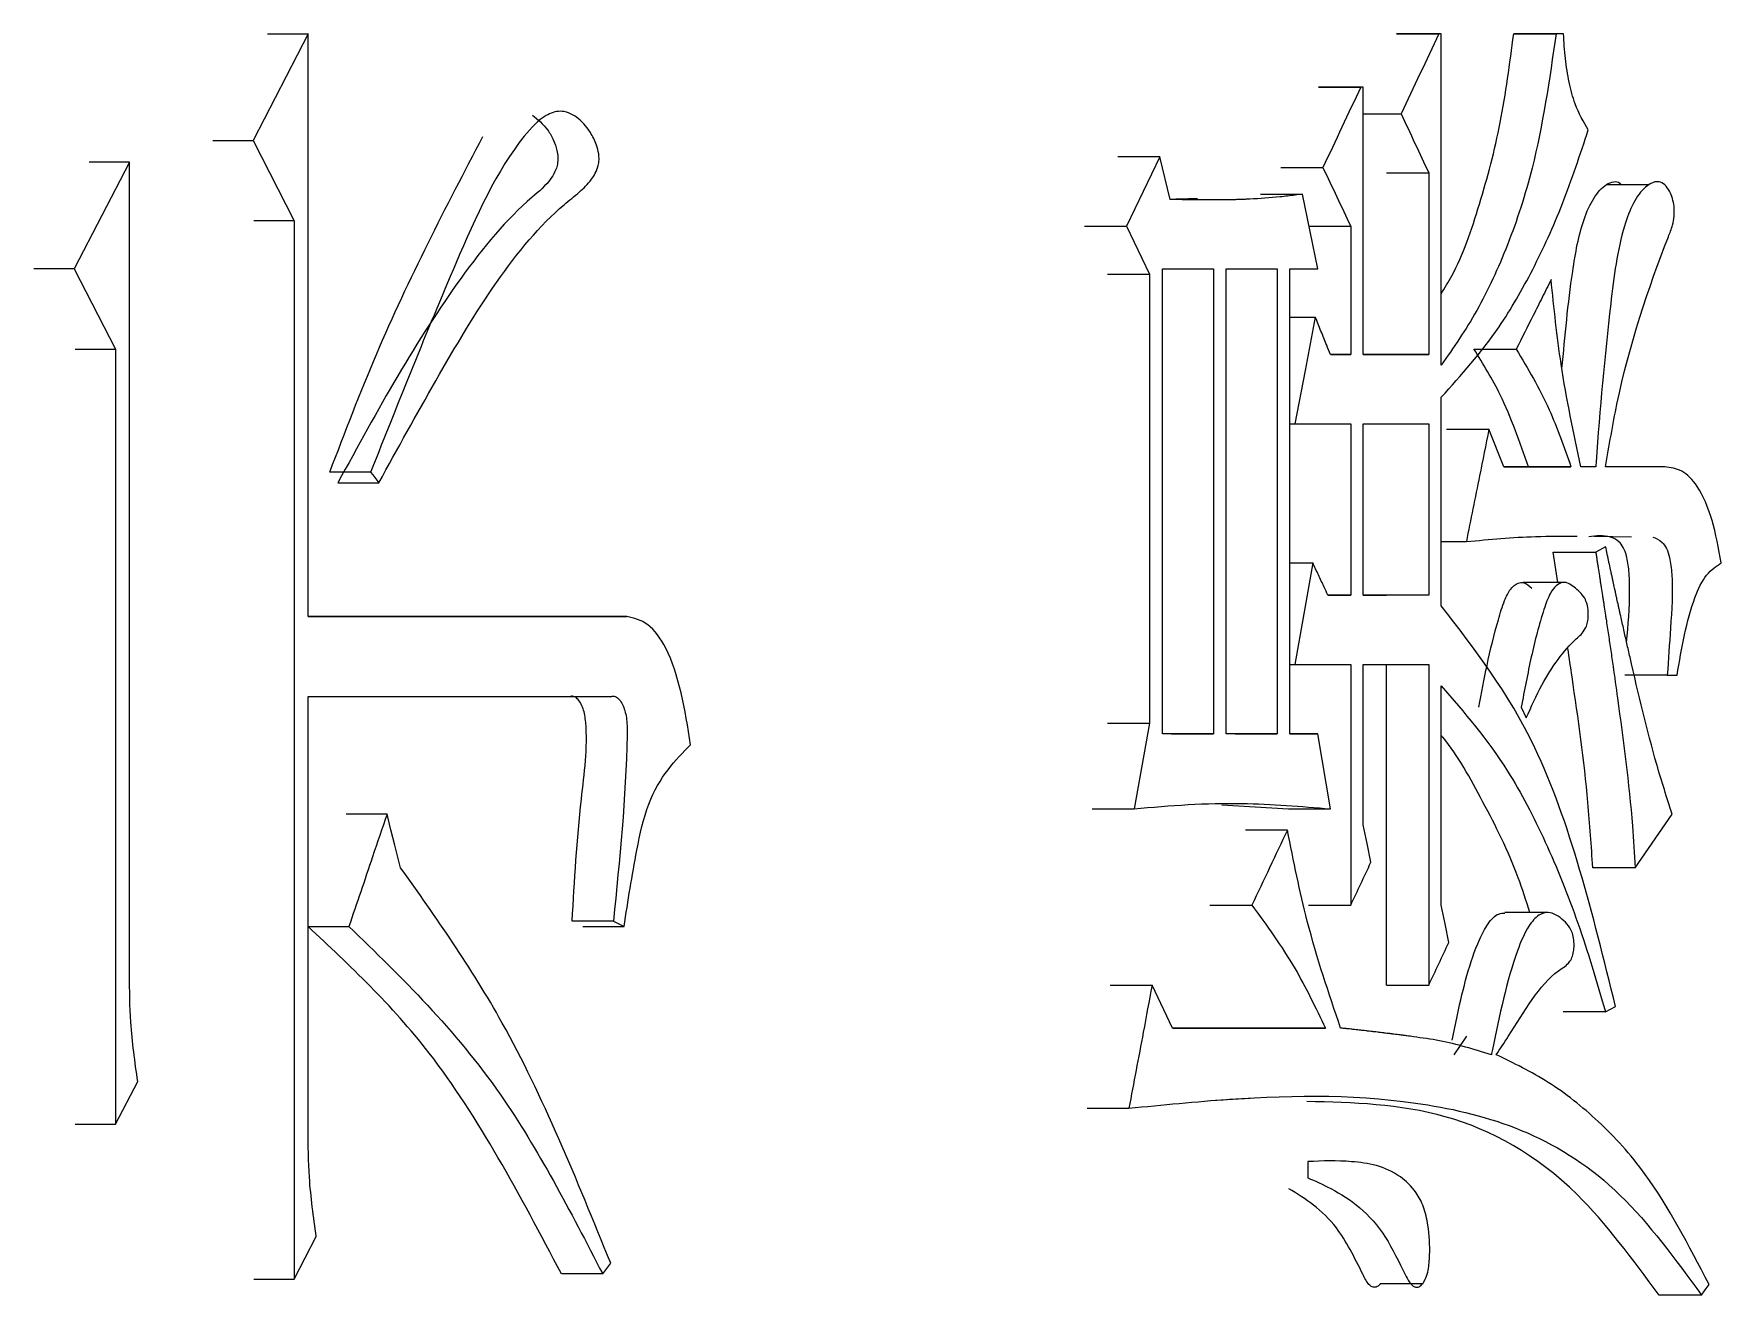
# Model space of a CAD drawing. Header units: millimetres. Extents: x 2085 to 4229, y 754 to 2271.
# Drawn here: x 3133.742 to 3137.158, y 976.076 to 978.629 of the extents above; entities that cross this region are included whole.
import ezdxf

# ---------------------------------------------------------------- set-up
doc = ezdxf.new("R2010")
doc.units = ezdxf.units.MM

msp = doc.modelspace()

# ---------------------------------------------------------------- linework, layer by layer
at = {"color": 7, "linetype": 'Continuous', "lineweight": 25}
for p, q in [((3134.2975, 978.6286), (3134.1867, 978.4123)), ((3134.2153, 978.6286), (3134.2975, 978.6286)), ((3134.2975, 977.4495), (3134.2975, 978.6286)), ((3136.5008, 978.6286), (3136.5863, 978.6286)), ((3136.5058, 978.6286), (3136.5008, 978.6286)), ((3136.5913, 978.6286), (3136.5058, 978.6286)), ((3136.5913, 978.6286), (3136.5863, 978.6286)), ((3136.5913, 977.958), (3136.5913, 978.6286)), ((3136.8387, 978.6286), (3136.7529, 978.6286)), ((3136.8387, 978.6286), (3136.8236, 978.6286)), ((3136.3431, 978.5205), (3136.4284, 978.5205)), ((3136.3482, 978.5205), (3136.3431, 978.5205)), ((3136.4335, 978.5205), (3136.3482, 978.5205)), ((3136.4335, 978.5205), (3136.4284, 978.5205)), ((3136.4335, 977.9796), (3136.4335, 978.5205)), ((3136.4335, 978.4664), (3136.51, 978.4664)), ((3134.1047, 978.4123), (3134.1867, 978.4123)), ((3134.1867, 978.4123), (3134.2698, 978.25)), ((3133.936, 978.369), (3133.8239, 978.1526)), ((3133.936, 978.369), (3133.8543, 978.369)), ((3136.0215, 978.3798), (3135.9368, 978.3798)), ((3136.0215, 978.3798), (3135.9539, 978.2392)), ((3136.0423, 978.2933), (3136.0215, 978.3798)), ((3136.2665, 978.3582), (3136.3517, 978.3582)), ((3136.4805, 978.3474), (3136.566, 978.3474)), ((3136.566, 978.3474), (3136.566, 977.9796)), ((3136.2255, 978.3041), (3136.3106, 978.3041)), ((3136.3414, 978.1527), (3136.3106, 978.3041)), ((3137.0117, 978.3231), (3136.9251, 978.323)), ((3134.2698, 978.25), (3134.1876, 978.25)), ((3134.2698, 978.25), (3134.2698, 976.1082)), ((3135.8693, 978.2392), (3135.9539, 978.2392)), ((3135.9539, 978.2392), (3136.0007, 978.1418)), ((3136.3238, 978.2392), (3136.408, 978.2392)), ((3136.408, 978.2392), (3136.408, 977.9796)), ((3133.8239, 978.1526), (3133.7424, 978.1526)), ((3133.8239, 978.1526), (3133.908, 977.9904)), ((3135.916, 978.1418), (3136.0007, 978.1418)), ((3136.0007, 978.1418), (3136.0007, 977.2332)), ((3136.0267, 977.2116), (3136.0267, 978.1527)), ((3136.0267, 978.1527), (3136.1303, 978.1527)), ((3136.1303, 978.1527), (3136.1303, 977.2116)), ((3136.1561, 977.2116), (3136.1562, 978.1527)), ((3136.1562, 978.1527), (3136.2592, 978.1527)), ((3136.2592, 978.1527), (3136.2592, 977.2116)), ((3136.2849, 977.2116), (3136.2849, 978.1527)), ((3136.2849, 978.1527), (3136.3414, 978.1527)), ((3136.2849, 978.0553), (3136.3363, 978.0553)), ((3133.8264, 977.9904), (3133.908, 977.9904)), ((3136.408, 977.9796), (3136.367, 977.9796)), ((3136.367, 977.9796), (3136.408, 977.9796)), ((3136.566, 977.9796), (3136.4335, 977.9796)), ((3136.4335, 977.9796), (3136.4805, 977.9796)), ((3136.4805, 977.9796), (3136.566, 977.9796)), ((3136.5913, 977.4712), (3136.5913, 977.8931)), ((3136.2849, 977.839), (3136.2952, 977.839)), ((3136.2952, 977.839), (3136.408, 977.839)), ((3136.408, 977.839), (3136.408, 977.4928)), ((3136.4335, 977.4928), (3136.4335, 977.839)), ((3136.4335, 977.839), (3136.566, 977.839)), ((3136.566, 977.839), (3136.566, 977.4928)), ((3136.6019, 977.8282), (3136.6876, 977.8282)), ((3136.7179, 977.7524), (3136.6876, 977.8282)), ((3136.8538, 977.7524), (3136.7179, 977.7524)), ((3136.7179, 977.7524), (3136.7679, 977.7524)), ((3136.7679, 977.7524), (3136.8538, 977.7524)), ((3136.9039, 977.7524), (3136.8738, 977.7524)), ((3136.9039, 977.7524), (3136.8738, 977.7524)), ((3137.0437, 977.7524), (3136.9239, 977.7524)), ((3137.0437, 977.7524), (3136.9576, 977.7524)), ((3134.4243, 977.7416), (3134.3416, 977.7416)), ((3134.3581, 977.72), (3134.4408, 977.72)), ((3136.9009, 977.6119), (3136.9762, 977.6108)), ((3136.5913, 977.601), (3136.642, 977.601)), ((3136.8274, 977.518), (3136.818, 977.5794)), ((3136.818, 977.5794), (3136.9039, 977.5794)), ((3136.9239, 977.5902), (3136.9039, 977.5794)), ((3136.2849, 977.5577), (3136.3311, 977.5577)), ((3136.8436, 977.518), (3136.7572, 977.518)), ((3136.408, 977.4928), (3136.3619, 977.4928)), ((3136.3619, 977.4928), (3136.408, 977.4928)), ((3136.566, 977.4928), (3136.4335, 977.4928)), ((3136.4335, 977.4928), (3136.4805, 977.4928)), ((3136.566, 977.4928), (3136.4805, 977.4928)), ((3134.9426, 977.4495), (3134.2975, 977.4495)), ((3134.2975, 977.4495), (3134.8592, 977.4495)), ((3134.8592, 977.4495), (3134.9426, 977.4495)), ((3136.2849, 977.3522), (3136.2952, 977.3522)), ((3136.2952, 977.3522), (3136.408, 977.3522)), ((3136.408, 977.3522), (3136.408, 976.8654)), ((3136.4335, 977.3522), (3136.566, 977.3522)), ((3136.4335, 977.0277), (3136.4335, 977.3522)), ((3136.4805, 976.7032), (3136.4805, 977.3522)), ((3136.566, 977.3522), (3136.5659, 976.7032)), ((3136.5913, 976.8654), (3136.5913, 977.3089)), ((3137.0488, 977.3306), (3136.9627, 977.3306)), ((3137.0488, 977.3306), (3137.0686, 977.3306)), ((3134.2975, 977.2873), (3134.9101, 977.2873)), ((3134.2975, 976.411), (3134.2975, 977.2873)), ((3134.8268, 977.2873), (3134.9101, 977.2873)), ((3135.916, 977.2332), (3136.0007, 977.2332)), ((3136.0007, 977.2332), (3135.9695, 977.0601)), ((3136.7532, 977.2657), (3136.7632, 977.2441)), ((3136.1303, 977.2116), (3136.0267, 977.2116)), ((3136.0454, 977.2116), (3136.0267, 977.2116)), ((3136.0454, 977.2116), (3136.1303, 977.2116)), ((3136.2592, 977.2116), (3136.1561, 977.2116)), ((3136.1741, 977.2116), (3136.1561, 977.2116)), ((3136.1742, 977.2116), (3136.2592, 977.2116)), ((3136.3414, 977.2116), (3136.2849, 977.2116)), ((3136.2849, 977.2116), (3136.3414, 977.2116)), ((3136.367, 977.0601), (3136.3414, 977.2116)), ((3136.1474, 977.0683), (3136.2818, 977.0601)), ((3134.4574, 977.0493), (3134.3749, 977.0493)), ((3135.8849, 977.0601), (3135.9695, 977.0601)), ((3136.2818, 977.0601), (3136.367, 977.0601)), ((3136.9839, 976.9411), (3137.0587, 977.0493)), ((3136.2798, 977.0169), (3136.1947, 977.0169)), ((3136.9839, 976.9411), (3136.8979, 976.9411)), ((3136.3227, 976.8654), (3136.408, 976.8654)), ((3134.2976, 976.822), (3134.3803, 976.822)), ((3134.9155, 976.8329), (3134.8322, 976.8329)), ((3134.9155, 976.8329), (3134.9372, 976.8221)), ((3136.806, 976.8504), (3136.7197, 976.8504)), ((3135.9212, 976.7031), (3136.0059, 976.7031)), ((3136.0474, 976.6166), (3136.0059, 976.7031)), ((3136.9239, 976.6491), (3136.9439, 976.6599)), ((3136.3568, 976.6166), (3136.0474, 976.6166)), ((3136.0474, 976.6166), (3136.2716, 976.6166)), ((3136.2716, 976.6166), (3136.3568, 976.6166)), ((3136.642, 976.6004), (3136.617, 976.5625)), ((3133.908, 976.4219), (3133.9528, 976.5084)), ((3135.8744, 976.4543), (3135.9591, 976.4543)), ((3136.2044, 976.4742), (3136.1344, 976.47)), ((3133.8264, 976.4219), (3133.908, 976.4219)), ((3136.3209, 976.3462), (3136.3209, 976.3137)), ((3136.3689, 976.348), (3136.3684, 976.348)), ((3134.2698, 976.1082), (3134.3141, 976.1947)), ((3134.8939, 976.119), (3134.9101, 976.1406)), ((3134.1876, 976.1082), (3134.2698, 976.1082)), ((3134.8939, 976.119), (3134.8105, 976.119)), ((3136.4683, 976.0995), (3136.5543, 976.0995)), ((3137.1184, 976.0759), (3137.0322, 976.0759))]:
    msp.add_line(p, q, dxfattribs=at)
at = {"color": 7, "linetype": 'Continuous', "lineweight": 25, "flags": 128}
for points in [[(3136.7378, 978.6286), (3136.7664, 978.6286), (3136.795, 978.6286), (3136.8236, 978.6286)], [(3136.7529, 978.6286), (3136.7478, 978.6286), (3136.7445, 978.6286), (3136.7411, 978.6286), (3136.7378, 978.6286)], [(3133.936, 976.7247), (3133.936, 977.2717), (3133.936, 978.369)], [(3136.3363, 978.0553), (3136.3158, 977.9471), (3136.2952, 977.839)], [(3133.908, 977.9904), (3133.908, 977.4434), (3133.908, 976.4219)], [(3134.4243, 977.7416), (3134.4285, 977.7361), (3134.4347, 977.7281), (3134.4408, 977.72)], [(3136.3311, 977.5577), (3136.3132, 977.455), (3136.2952, 977.3522)], [(3134.4848, 976.9411), (3134.4733, 976.9866), (3134.4653, 977.018), (3134.4574, 977.0493)], [(3136.4488, 976.9519), (3136.4412, 976.9898), (3136.4335, 977.0277)], [(3136.1227, 976.8654), (3136.1442, 976.8654), (3136.1657, 976.8654), (3136.2077, 976.8654)], [(3136.6066, 976.7897), (3136.5989, 976.8276), (3136.5913, 976.8654)], [(3134.854, 976.8221), (3134.8877, 976.8221), (3134.9124, 976.8221), (3134.9372, 976.8221)], [(3136.4805, 976.7032), (3136.5018, 976.7032), (3136.5232, 976.7032), (3136.5446, 976.7032), (3136.5659, 976.7032)], [(3136.9239, 976.6491), (3136.8885, 976.6491), (3136.8632, 976.6491), (3136.838, 976.6491)], [(3137.1183, 976.0758), (3137.1257, 976.0866), (3137.1332, 976.0974)]]:
    msp.add_lwpolyline(points, dxfattribs=at)
at = {"color": 7, "linetype": 'Continuous', "lineweight": 25}
for points, knots in [([(3136.5863, 978.6286), (3136.5736, 978.6016), (3136.5482, 978.5475), (3136.5227, 978.4934), (3136.51, 978.4664)], [0, 0, 0, 0, 0.499999, 1, 1, 1, 1]), ([(3136.8236, 978.6286), (3136.8102, 978.5357), (3136.7883, 978.3837), (3136.7276, 978.1996), (3136.6654, 978.0647), (3136.6159, 977.9934), (3136.5913, 977.958)], [0, 0, 0, 0, 0.347456, 0.568585, 0.785979, 1, 1, 1, 1]), ([(3136.5913, 978.1026), (3136.5986, 978.1143), (3136.6299, 978.1649), (3136.6704, 978.2835), (3136.7143, 978.4475), (3136.7299, 978.568), (3136.7378, 978.6286)], [0, 0, 0, 0, 0.089873, 0.388521, 0.692316, 1, 1, 1, 1]), ([(3136.8889, 978.4339), (3136.8792, 978.4505), (3136.8632, 978.478), (3136.8496, 978.5304), (3136.8415, 978.5783), (3136.8397, 978.6118), (3136.8387, 978.6286)], [0, 0, 0, 0, 0.330678, 0.55099, 0.77457, 1, 1, 1, 1]), ([(3136.4284, 978.5205), (3136.4156, 978.4934), (3136.3901, 978.4393), (3136.3645, 978.3852), (3136.3517, 978.3582)], [0, 0, 0, 0, 0.499999, 1, 1, 1, 1]), ([(3134.7519, 978.4636), (3134.7627, 978.455), (3134.7785, 978.4423), (3134.7942, 978.415), (3134.8011, 978.3957), (3134.8036, 978.3787), (3134.8028, 978.3651), (3134.7985, 978.3506), (3134.7827, 978.3235), (3134.7121, 978.2691), (3134.6056, 978.1398), (3134.4773, 977.9387), (3134.3979, 977.7931), (3134.3581, 977.72)], [0, 0, 0, 0, 0.053519, 0.078913, 0.099418, 0.111233, 0.123161, 0.13324, 0.15266, 0.222251, 0.482284, 0.740165, 1, 1, 1, 1]), ([(3134.4408, 977.72), (3134.479, 977.7891), (3134.5938, 977.9969), (3134.7266, 978.2137), (3134.8451, 978.3063), (3134.8667, 978.3269), (3134.8793, 978.3459), (3134.8849, 978.3593), (3134.8869, 978.3735), (3134.8859, 978.388), (3134.8807, 978.408), (3134.8663, 978.4358), (3134.8415, 978.4629), (3134.8095, 978.4757), (3134.7719, 978.4625), (3134.6909, 978.3772), (3134.5754, 978.1217), (3134.481, 977.8841), (3134.4245, 977.742), (3134.4243, 977.7416)], [0, 0, 0, 0, 0.129751, 0.390615, 0.417722, 0.440785, 0.449026, 0.457344, 0.462695, 0.468033, 0.476543, 0.491684, 0.518141, 0.545407, 0.56857, 0.608449, 0.76773, 0.999424, 1, 1, 1, 1]), ([(3136.51, 978.4664), (3136.5193, 978.4465), (3136.538, 978.4069), (3136.5566, 978.3672), (3136.566, 978.3474)], [0, 0, 0, 0, 0.5, 1, 1, 1, 1]), ([(3136.5913, 977.8931), (3136.6315, 977.9376), (3136.698, 978.0115), (3136.7778, 978.15), (3136.8389, 978.2831), (3136.8722, 978.3835), (3136.8889, 978.4339)], [0, 0, 0, 0, 0.3338091, 0.553089, 0.7752188, 1, 1, 1, 1]), ([(3134.3416, 977.7416), (3134.3724, 977.8221), (3134.465, 978.064), (3134.5767, 978.2778), (3134.6513, 978.4204)], [0, 0, 0, 0, 0.332449, 1, 1, 1, 1]), ([(3136.3517, 978.3582), (3136.3611, 978.3384), (3136.3798, 978.2987), (3136.3986, 978.259), (3136.408, 978.2392)], [0, 0, 0, 0, 0.4999996, 1, 1, 1, 1]), ([(3136.8356, 977.9512), (3136.8416, 978.0169), (3136.8511, 978.1201), (3136.8726, 978.2397), (3136.8989, 978.2979), (3136.9209, 978.3226), (3136.9394, 978.3299), (3136.9502, 978.3294), (3136.9549, 978.3243), (3136.9561, 978.323)], [0, 0, 0, 0, 0.408456, 0.640664, 0.758053, 0.875774, 0.935445, 0.984313, 1, 1, 1, 1]), ([(3136.9239, 977.7524), (3136.9311, 977.795), (3136.9593, 977.9632), (3137.0128, 978.1209), (3137.059, 978.2382), (3137.063, 978.2584), (3137.0632, 978.2759), (3137.0604, 978.2921), (3137.055, 978.3077), (3137.0465, 978.3214), (3137.0354, 978.3294), (3137.0208, 978.3295), (3137.0012, 978.3174), (3136.9789, 978.288), (3136.9501, 978.2108), (3136.9266, 978.0296), (3136.912, 977.8661), (3136.9042, 977.7555), (3136.9039, 977.7524)], [0, 0, 0, 0, 0.099165, 0.391823, 0.413047, 0.4272, 0.439104, 0.450968, 0.464473, 0.480605, 0.498238, 0.5147, 0.543399, 0.586336, 0.629267, 0.752496, 0.993107, 1, 1, 1, 1]), ([(3136.0979, 978.2949), (3136.0815, 978.2943), (3136.0633, 978.2937), (3136.0441, 978.2935), (3136.0422, 978.2935)], [0, 0, 0, 0, 0.900372, 1, 1, 1, 1]), ([(3136.3106, 978.3041), (3136.3005, 978.3028), (3136.2853, 978.3007), (3136.2497, 978.2967), (3136.2216, 978.2947), (3136.1961, 978.2936), (3136.1884, 978.2933), (3136.1808, 978.293), (3136.1731, 978.2928), (3136.1654, 978.2927), (3136.1577, 978.2925), (3136.1501, 978.2924), (3136.1398, 978.2923), (3136.1296, 978.2923), (3136.1193, 978.2923), (3136.1117, 978.2924), (3136.1052, 978.2924), (3136.1001, 978.2924), (3136.095, 978.2925), (3136.0899, 978.2925), (3136.0847, 978.2926), (3136.0809, 978.2927), (3136.077, 978.2927), (3136.0732, 978.2928), (3136.0693, 978.2928), (3136.0655, 978.2929), (3136.0616, 978.293), (3136.0578, 978.293), (3136.0539, 978.2931), (3136.0488, 978.2932), (3136.0449, 978.2932), (3136.0423, 978.2933)], [0, 0, 0, 0, 0.114246, 0.171369, 0.39989, 0.428452, 0.457013, 0.485575, 0.514136, 0.542697, 0.571259, 0.59982, 0.628382, 0.685505, 0.714066, 0.742627, 0.771189, 0.785469, 0.79975, 0.828312, 0.842592, 0.856873, 0.871154, 0.885434, 0.899715, 0.913996, 0.928276, 0.942557, 0.956838, 0.971119, 1, 1, 1, 1]), ([(3136.8136, 978.1311), (3136.8076, 978.119), (3136.7955, 978.0949), (3136.772, 978.048), (3136.7545, 978.0132), (3136.7431, 977.9904)], [0, 0, 0, 0, 0.25711, 0.51422, 1, 1, 1, 1]), ([(3136.8738, 977.7524), (3136.8592, 977.8209), (3136.8329, 977.9434), (3136.8195, 978.0736), (3136.8136, 978.131)], [0, 0, 0, 0, 0.5585499, 1, 1, 1, 1]), ([(3136.367, 977.9796), (3136.3645, 977.9859), (3136.3581, 978.0017), (3136.3478, 978.0269), (3136.3401, 978.0458), (3136.3363, 978.0553)], [0, 0, 0, 0, 0.250001, 0.625, 1, 1, 1, 1]), ([(3136.6574, 977.9904), (3136.6646, 977.9904), (3136.679, 977.9904), (3136.7076, 977.9904), (3136.729, 977.9904), (3136.7431, 977.9904)], [0, 0, 0, 0, 0.2525093, 0.5050093, 1, 1, 1, 1]), ([(3136.7679, 977.7524), (3136.7502, 977.8027), (3136.7187, 977.8917), (3136.676, 977.9605), (3136.6574, 977.9904)], [0, 0, 0, 0, 0.56494, 1, 1, 1, 1]), ([(3136.7431, 977.9904), (3136.7665, 977.9513), (3136.8085, 977.8808), (3136.8398, 977.792), (3136.8538, 977.7524)], [0, 0, 0, 0, 0.5551112, 1, 1, 1, 1]), ([(3136.6876, 977.8282), (3136.6813, 977.7968), (3136.6706, 977.7432), (3136.6554, 977.6675), (3136.6465, 977.6232), (3136.642, 977.601)], [0, 0, 0, 0, 0.414509, 0.7072526, 1, 1, 1, 1]), ([(3137.158, 977.5577), (3137.1526, 977.5873), (3137.1421, 977.6455), (3137.1139, 977.7122), (3137.0786, 977.7479), (3137.0553, 977.7509), (3137.0437, 977.7524)], [0, 0, 0, 0, 0.291567, 0.574035, 0.788626, 1, 1, 1, 1]), ([(3136.642, 977.601), (3136.6888, 977.6054), (3136.7638, 977.6124), (3136.8382, 977.6119), (3136.8662, 977.6117)], [0, 0, 0, 0, 0.623723, 1, 1, 1, 1]), ([(3136.9665, 977.3969), (3136.9695, 977.432), (3136.9736, 977.48), (3136.9719, 977.5394), (3136.9677, 977.5696), (3136.9602, 977.59), (3136.949, 977.6039), (3136.9253, 977.615), (3136.9047, 977.6126), (3136.8902, 977.6109)], [0, 0, 0, 0, 0.312499, 0.427886, 0.522756, 0.584075, 0.645392, 0.74882, 1, 1, 1, 1]), ([(3137.0192, 977.6102), (3137.0258, 977.6077), (3137.0359, 977.6039), (3137.0476, 977.5877), (3137.0548, 977.5653), (3137.061, 977.5106), (3137.0555, 977.43), (3137.0509, 977.3623), (3137.0488, 977.3306)], [0, 0, 0, 0, 0.12079, 0.187477, 0.254407, 0.362664, 0.701018, 1, 1, 1, 1]), ([(3136.9039, 977.5794), (3136.9043, 977.5767), (3136.9052, 977.5714), (3136.9064, 977.5635), (3136.9076, 977.5555), (3136.9093, 977.5449), (3136.9109, 977.5344), (3136.9126, 977.5238), (3136.9138, 977.5158), (3136.9155, 977.5052), (3136.9171, 977.4946), (3136.9187, 977.484), (3136.92, 977.4761), (3136.9216, 977.4655), (3136.9232, 977.4549), (3136.9252, 977.4416), (3136.9272, 977.4283), (3136.9296, 977.4124), (3136.9328, 977.3911), (3136.9359, 977.3698), (3136.9412, 977.3325), (3136.9567, 977.2203), (3136.9749, 977.0853), (3136.9821, 976.9692), (3136.9839, 976.9411)], [0, 0, 0, 0, 0.012619, 0.025237, 0.037856, 0.050474, 0.075711, 0.08833, 0.100948, 0.113567, 0.138804, 0.151422, 0.164041, 0.176659, 0.201896, 0.214515, 0.239752, 0.264989, 0.290226, 0.3407, 0.365937, 0.466887, 0.870929, 1, 1, 1, 1]), ([(3137.0587, 977.0493), (3137.048, 977.0825), (3137.0155, 977.184), (3136.9881, 977.3028), (3136.968, 977.3903), (3136.9638, 977.4088), (3136.9596, 977.4273), (3136.956, 977.4435), (3136.9529, 977.4574), (3136.9513, 977.4644), (3136.9493, 977.4737), (3136.9473, 977.483), (3136.9452, 977.4923), (3136.9437, 977.4993), (3136.9416, 977.5086), (3136.9396, 977.5179), (3136.9376, 977.5272), (3136.9361, 977.5342), (3136.934, 977.5435), (3136.932, 977.5528), (3136.93, 977.5622), (3136.9285, 977.5692), (3136.9265, 977.5785), (3136.925, 977.5855), (3136.9239, 977.5902)], [0, 0, 0, 0, 0.194919, 0.596792, 0.647185, 0.672381, 0.697577, 0.74797, 0.760568, 0.773166, 0.785764, 0.81096, 0.823558, 0.836156, 0.848754, 0.873951, 0.886549, 0.899147, 0.911745, 0.936941, 0.949539, 0.962137, 0.974736, 1, 1, 1, 1]), ([(3136.3619, 977.4928), (3136.3593, 977.4982), (3136.3529, 977.5117), (3136.3427, 977.5334), (3136.335, 977.5496), (3136.3311, 977.5577)], [0, 0, 0, 0, 0.250001, 0.625, 1, 1, 1, 1]), ([(3137.0686, 977.3306), (3137.0779, 977.3856), (3137.0908, 977.4617), (3137.1267, 977.5375), (3137.1477, 977.5511), (3137.158, 977.5577)], [0, 0, 0, 0, 0.572071, 0.789697, 1, 1, 1, 1]), ([(3136.6674, 977.2657), (3136.6727, 977.2941), (3136.6839, 977.3548), (3136.7018, 977.4267), (3136.7174, 977.4788), (3136.7307, 977.5058), (3136.7448, 977.5179), (3136.7603, 977.5193), (3136.7691, 977.5116), (3136.7744, 977.507)], [0, 0, 0, 0, 0.2520478, 0.5373072, 0.6651254, 0.7544799, 0.8445199, 0.9076679, 1, 1, 1, 1]), ([(3136.7632, 977.2441), (3136.7734, 977.2669), (3136.7929, 977.3107), (3136.8274, 977.3643), (3136.8576, 977.3994), (3136.8798, 977.4171), (3136.8871, 977.4348), (3136.889, 977.4473), (3136.8889, 977.4609), (3136.8867, 977.4749), (3136.8809, 977.489), (3136.8678, 977.5032), (3136.8527, 977.5159), (3136.8358, 977.5197), (3136.8232, 977.5121), (3136.8097, 977.4948), (3136.7924, 977.4455), (3136.7725, 977.3683), (3136.7596, 977.3001), (3136.7532, 977.2657)], [0, 0, 0, 0, 0.117411, 0.224515, 0.331514, 0.385099, 0.401502, 0.417942, 0.434593, 0.453955, 0.473463, 0.503457, 0.565825, 0.597867, 0.629903, 0.663788, 0.718191, 0.858064, 1, 1, 1, 1]), ([(3136.9439, 976.6599), (3136.8976, 976.8483), (3136.816, 977.1798), (3136.6591, 977.3834), (3136.5913, 977.4712)], [0, 0, 0, 0, 0.568507, 1, 1, 1, 1]), ([(3135.072, 977.1899), (3135.0603, 977.2613), (3135.0442, 977.3594), (3134.9868, 977.4391), (3134.9572, 977.4461), (3134.9426, 977.4495)], [0, 0, 0, 0, 0.574617, 0.790317, 1, 1, 1, 1]), ([(3136.8979, 976.9411), (3136.895, 976.9851), (3136.8864, 977.1159), (3136.8656, 977.2625), (3136.8503, 977.3657), (3136.8475, 977.3849)], [0, 0, 0, 0, 0.292158, 0.868127, 1, 1, 1, 1]), ([(3136.5913, 977.3089), (3136.6378, 977.2553), (3136.7148, 977.1665), (3136.8036, 976.995), (3136.8701, 976.8312), (3136.9059, 976.71), (3136.9239, 976.6491)], [0, 0, 0, 0, 0.333002, 0.552476, 0.774971, 1, 1, 1, 1]), ([(3134.8322, 976.8329), (3134.8369, 976.9151), (3134.8447, 977.0485), (3134.8648, 977.1887), (3134.858, 977.2496), (3134.8544, 977.2631), (3134.8492, 977.2747), (3134.8427, 977.2837), (3134.8362, 977.2878), (3134.8309, 977.2884), (3134.8282, 977.2875), (3134.8268, 977.287)], [0, 0, 0, 0, 0.505401, 0.821161, 0.85106, 0.880945, 0.911279, 0.941153, 0.970244, 0.984887, 1, 1, 1, 1]), ([(3134.9102, 977.287), (3134.9121, 977.2876), (3134.916, 977.2888), (3134.9227, 977.2863), (3134.9294, 977.2797), (3134.9376, 977.2654), (3134.9437, 977.2407), (3134.9419, 977.0922), (3134.9282, 976.9574), (3134.9155, 976.8329)], [0, 0, 0, 0, 0.021761, 0.042896, 0.073473, 0.104863, 0.166644, 0.230755, 1, 1, 1, 1]), ([(3136.7705, 976.8504), (3136.7629, 976.8742), (3136.7367, 976.9566), (3136.6764, 977.0739), (3136.6237, 977.1705), (3136.5925, 977.207), (3136.5913, 977.2084)], [0, 0, 0, 0, 0.167036, 0.578659, 0.984572, 1, 1, 1, 1]), ([(3134.9372, 976.8221), (3134.9452, 976.8736), (3134.9583, 976.9581), (3134.9832, 977.0727), (3135.0248, 977.1424), (3135.0564, 977.1742), (3135.072, 977.1899)], [0, 0, 0, 0, 0.34927, 0.57275, 0.788452, 1, 1, 1, 1]), ([(3135.9695, 977.0601), (3136.006, 977.0634), (3136.079, 977.0699), (3136.2118, 977.0729), (3136.3074, 977.065), (3136.367, 977.0601)], [0, 0, 0, 0, 0.273666, 0.547375, 1, 1, 1, 1]), ([(3134.4574, 977.0493), (3134.4476, 977.0205), (3134.4299, 976.9682), (3134.4042, 976.8924), (3134.3882, 976.8455), (3134.3803, 976.8221)], [0, 0, 0, 0, 0.380598, 0.690299, 1, 1, 1, 1]), ([(3136.2798, 977.0169), (3136.2678, 976.9916), (3136.2438, 976.9411), (3136.2198, 976.8906), (3136.2077, 976.8654)], [0, 0, 0, 0, 0.500003, 1, 1, 1, 1]), ([(3136.3875, 976.6166), (3136.3635, 976.6872), (3136.3205, 976.8138), (3136.2923, 976.9546), (3136.2798, 977.0169)], [0, 0, 0, 0, 0.5578888, 1, 1, 1, 1]), ([(3134.9101, 976.1406), (3134.8414, 976.3101), (3134.7196, 976.6106), (3134.5561, 976.8407), (3134.4848, 976.9411)], [0, 0, 0, 0, 0.564156, 1, 1, 1, 1]), ([(3136.408, 976.8654), (3136.4148, 976.8798), (3136.4284, 976.9087), (3136.442, 976.9375), (3136.4488, 976.9519)], [0, 0, 0, 0, 0.499999, 1, 1, 1, 1]), ([(3136.2077, 976.8654), (3136.2378, 976.8244), (3136.292, 976.7508), (3136.3369, 976.6578), (3136.3568, 976.6166)], [0, 0, 0, 0, 0.556386, 1, 1, 1, 1]), ([(3134.8105, 976.119), (3134.726, 976.2788), (3134.5763, 976.5617), (3134.3821, 976.7431), (3134.2976, 976.822)], [0, 0, 0, 0, 0.564819, 1, 1, 1, 1]), ([(3134.3803, 976.822), (3134.4874, 976.7184), (3134.6804, 976.5315), (3134.8281, 976.2461), (3134.8939, 976.119)], [0, 0, 0, 0, 0.554743, 1, 1, 1, 1]), ([(3136.6132, 976.592), (3136.6167, 976.609), (3136.6314, 976.6801), (3136.6525, 976.7655), (3136.6851, 976.8289), (3136.7035, 976.8484), (3136.7156, 976.849), (3136.7197, 976.8492)], [0, 0, 0, 0, 0.1589925, 0.6632615, 0.7969898, 0.9318224, 1, 1, 1, 1]), ([(3136.7027, 976.5625), (3136.7107, 976.5747), (3136.751, 976.6354), (3136.7957, 976.7149), (3136.8446, 976.7424), (3136.8549, 976.7556), (3136.8588, 976.7675), (3136.8604, 976.781), (3136.8599, 976.795), (3136.857, 976.8087), (3136.8502, 976.823), (3136.8339, 976.8398), (3136.8124, 976.854), (3136.787, 976.8461), (3136.7644, 976.8206), (3136.7277, 976.7327), (3136.7084, 976.6384), (3136.6934, 976.5661), (3136.6926, 976.5625)], [0, 0, 0, 0, 0.066061, 0.330698, 0.377872, 0.393648, 0.409584, 0.423627, 0.439084, 0.455682, 0.472085, 0.502894, 0.574478, 0.61493, 0.665656, 0.740076, 0.987057, 1, 1, 1, 1]), ([(3136.5659, 976.7032), (3136.5727, 976.7176), (3136.5863, 976.7464), (3136.5998, 976.7753), (3136.6066, 976.7897)], [0, 0, 0, 0, 0.499999, 1, 1, 1, 1]), ([(3133.9528, 976.5084), (3133.9472, 976.5482), (3133.9373, 976.6193), (3133.9364, 976.6925), (3133.936, 976.7247)], [0, 0, 0, 0, 0.5588349, 1, 1, 1, 1]), ([(3136.0059, 976.7031), (3135.9999, 976.6714), (3135.9892, 976.6141), (3135.9736, 976.5311), (3135.9639, 976.4799), (3135.9591, 976.4543)], [0, 0, 0, 0, 0.382595, 0.691297, 1, 1, 1, 1]), ([(3136.6926, 976.5625), (3136.6578, 976.5733), (3136.6055, 976.5894), (3136.5482, 976.597), (3136.5239, 976.6004), (3136.515, 976.6016), (3136.5084, 976.6025), (3136.5018, 976.6034), (3136.4952, 976.6042), (3136.4896, 976.6049), (3136.4841, 976.6056), (3136.4797, 976.6061), (3136.4752, 976.6067), (3136.4708, 976.6072), (3136.4664, 976.6077), (3136.4609, 976.6084), (3136.4564, 976.6089), (3136.4509, 976.6095), (3136.4465, 976.61), (3136.442, 976.6105), (3136.4376, 976.6111), (3136.4332, 976.6116), (3136.4276, 976.6122), (3136.4232, 976.6127), (3136.4176, 976.6133), (3136.4132, 976.6138), (3136.4076, 976.6144), (3136.4032, 976.6149), (3136.3988, 976.6154), (3136.3939, 976.6159), (3136.3901, 976.6163), (3136.3875, 976.6166)], [0, 0, 0, 0, 0.346641, 0.519778, 0.56306, 0.584702, 0.606343, 0.627984, 0.649625, 0.671267, 0.682087, 0.703729, 0.714549, 0.72537, 0.747011, 0.757832, 0.779473, 0.790294, 0.811935, 0.822756, 0.833576, 0.855218, 0.866038, 0.887679, 0.8985, 0.920141, 0.930962, 0.952603, 0.963424, 0.974244, 1, 1, 1, 1]), ([(3137.1332, 976.0974), (3137.0921, 976.1766), (3137.025, 976.3064), (3136.9103, 976.4307), (3136.8089, 976.5113), (3136.738, 976.5455), (3136.7027, 976.5625)], [0, 0, 0, 0, 0.345608, 0.56562, 0.783503, 1, 1, 1, 1]), ([(3135.9591, 976.4543), (3136.027, 976.461), (3136.2307, 976.4813), (3136.5655, 976.4839), (3136.9025, 976.3704), (3137.0649, 976.1488), (3137.1183, 976.0759)], [0, 0, 0, 0, 0.1662225, 0.4984072, 0.8349853, 1, 1, 1, 1]), ([(3137.0321, 976.0759), (3136.9783, 976.1489), (3136.8486, 976.3251), (3136.6014, 976.4608), (3136.4129, 976.4656), (3136.3189, 976.468)], [0, 0, 0, 0, 0.261969, 0.631985, 1, 1, 1, 1]), ([(3134.3141, 976.1947), (3134.3086, 976.2345), (3134.2987, 976.3056), (3134.2979, 976.3788), (3134.2975, 976.411)], [0, 0, 0, 0, 0.558835, 1, 1, 1, 1]), ([(3136.3209, 976.3137), (3136.3365, 976.3067), (3136.3917, 976.282), (3136.4655, 976.2291), (3136.5077, 976.138), (3136.5255, 976.1033), (3136.5333, 976.0939), (3136.5411, 976.0912), (3136.5481, 976.0934), (3136.5549, 976.1), (3136.5608, 976.1111), (3136.5661, 976.1303), (3136.5689, 976.1668), (3136.5665, 976.2115), (3136.5564, 976.2557), (3136.5373, 976.2911), (3136.4894, 976.3353), (3136.4136, 976.3489), (3136.3507, 976.3479), (3136.3212, 976.3462), (3136.3209, 976.3462)], [0, 0, 0, 0, 0.0801741, 0.2833022, 0.3768882, 0.3951622, 0.4106034, 0.4221834, 0.4337475, 0.4459485, 0.4596218, 0.4747566, 0.5015385, 0.5546435, 0.5898789, 0.6251459, 0.6851674, 0.8527528, 0.9985461, 1, 1, 1, 1]), ([(3136.4682, 976.0997), (3136.468, 976.0993), (3136.4656, 976.0951), (3136.4596, 976.0918), (3136.4516, 976.0918), (3136.4418, 976.0998), (3136.4194, 976.1444), (3136.3741, 976.2351), (3136.3166, 976.2705), (3136.2826, 976.2915)], [0, 0, 0, 0, 0.004285, 0.044915, 0.081169, 0.11319, 0.188589, 0.519994, 1, 1, 1, 1])]:
    msp.add_open_spline(points, degree=3, knots=knots, dxfattribs=at)

doc.saveas('drawing.dxf')
